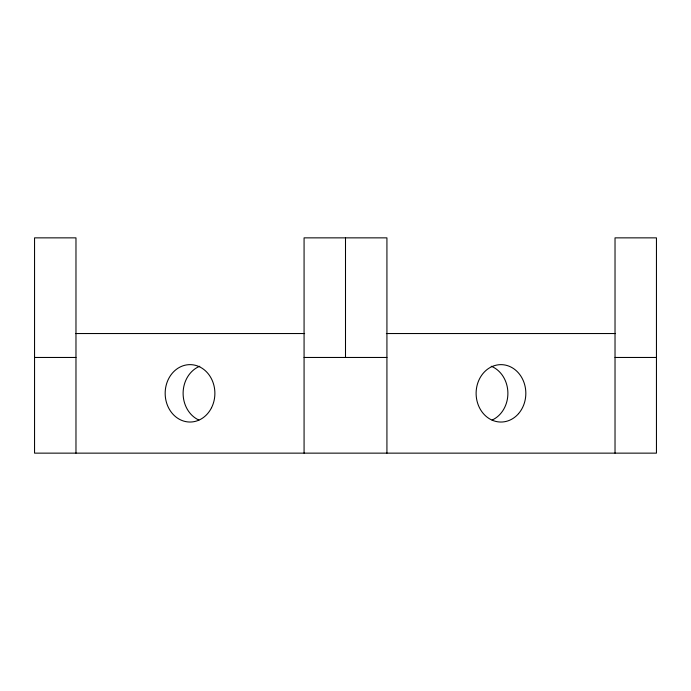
<?xml version="1.0" encoding="UTF-8"?>
<svg xmlns="http://www.w3.org/2000/svg" width="691" height="691" viewBox="0 0 691 691"><rect width="100%" height="100%" fill="white"/><g stroke="black" fill="none" stroke-linecap="round" stroke-linejoin="round"><path stroke-width="1.04" d="M75.63 333.537L304.636 333.537M386.364 333.537L615.37 333.537M34.55 357.463L75.975 357.463M304.075 357.463L386.925 357.463M615.025 357.463L656.45 357.463M615.025 453.141L615.025 237.859L656.45 237.859L656.45 453.141L34.55 453.141L34.55 237.859L75.975 237.859L75.975 453.141M386.925 453.141L386.925 237.859L304.075 237.859L304.075 453.141M345.5 237.859L345.5 357.463M198.887 420.059A28.702 24.859 -90 0 1 183.115 392.799A28.702 24.859 -90 0 1 199.759 366.247M491.241 366.247A28.702 24.859 -90 0 1 507.885 392.799A28.702 24.859 -90 0 1 492.113 420.059M518.552 413.633A28.702 24.859 -90 0 0 507.41 365.617A28.702 24.859 -90 0 0 476.963 400.771A28.702 24.859 -90 0 0 518.552 413.633M211.55 407.69A28.702 24.859 -90 0 0 190.025 364.632A28.702 24.859 -90 0 0 168.5 407.69A28.702 24.859 -90 0 0 211.55 407.69"/></g></svg>
